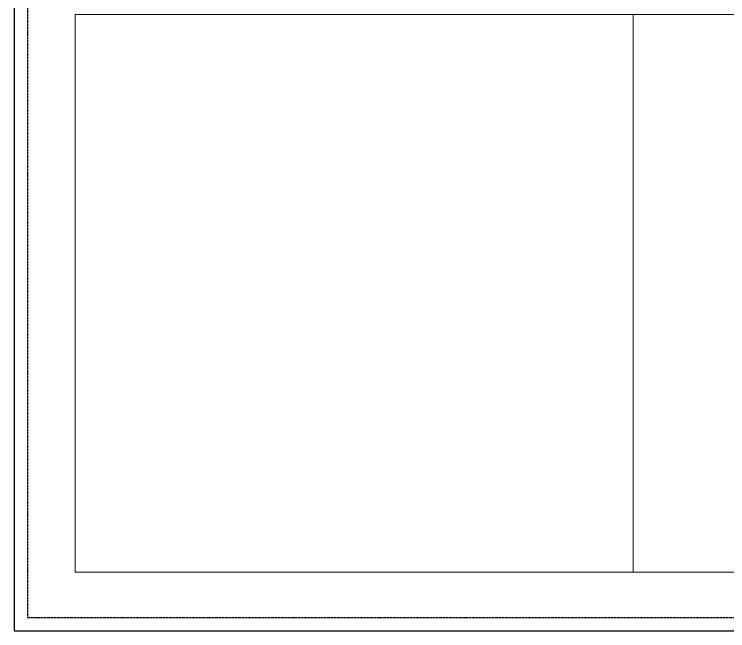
# Model space of a CAD drawing. Header units: millimetres. Extents: x 0 to 610, y 0 to 457.
# Drawn here: x 0 to 162.4, y 0 to 140.3 of the extents above; entities that cross this region are included whole.
import ezdxf

# ---------------------------------------------------------------- set-up
doc = ezdxf.new("R2010")
doc.units = ezdxf.units.MM
doc.header["$LTSCALE"] = 0.05
doc.linetypes.add('Dotted', pattern=[15, 12, -3])
doc.layers.get('0').update_dxf_attribs({"plot": 0})
doc.layers.add('CUT', color=1, linetype='Continuous', lineweight=0)

msp = doc.modelspace()

# ---------------------------------------------------------------- linework, layer by layer
msp.add_lwpolyline([(0, 0), (610, 0), (610, 457), (0, 457)], close=True)
at = {"linetype": 'Dotted'}
msp.add_lwpolyline([(3, 3), (607, 3), (607, 454), (3, 454)], close=True, dxfattribs=at)
at = {"layer": 'CUT'}
for p, q in [((13.89, 140.31), (13.93, 140.37)), ((166.29, 140.31), (13.89, 140.31)), ((13.89, 140.31), (140.89, 140.31)), ((13.89, 13.31), (13.89, 140.31)), ((140.89, 140.31), (267.89, 140.31)), ((140.89, 13.31), (140.89, 140.31)), ((140.89, 140.31), (140.89, 13.31)), ((140.89, 13.31), (13.89, 13.31)), ((267.89, 13.31), (140.89, 13.31))]:
    msp.add_line(p, q, dxfattribs=at)

doc.saveas('drawing.dxf')
